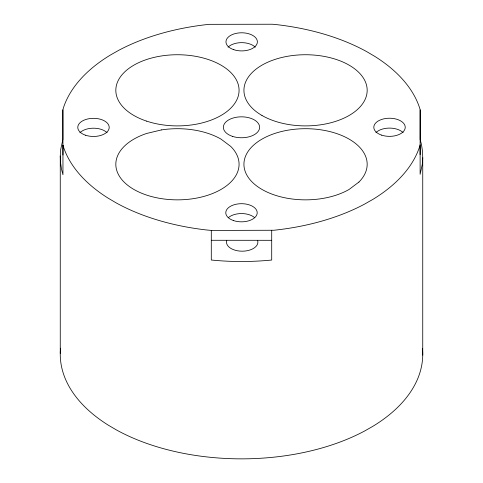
<?xml version="1.0" encoding="UTF-8"?>
<svg xmlns="http://www.w3.org/2000/svg" width="483" height="483" viewBox="0 0 483 483"><rect width="100%" height="100%" fill="white"/><g stroke="black" fill="none" stroke-linecap="round" stroke-linejoin="round"><path stroke-width="0.72" d="M420.119 154.602L420.156 109.858L419.83 108.59A181.246 104.642 0 0 0 374.705 56.336L366.73 51.645A181.246 104.642 0 0 0 277.025 24.681L272.382 24.235L209.103 24.337A181.246 104.642 0 0 0 118.595 50.389L110.468 54.996A181.246 104.642 0 0 0 63.768 106.785L62.881 109.858L62.881 139.454L60.719 149.404L60.26 155.973L60.26 353.29M420.156 109.858L420.156 139.454L421.508 144.689L422.48 151.239L422.74 157.814L422.281 164.383L420.119 174.333L420.119 144.737L419.232 147.804A181.246 104.642 0 0 1 372.532 199.594L364.405 204.2A181.246 104.642 0 0 1 273.897 230.252L211.294 230.421L205.975 229.908A181.246 104.642 0 0 1 116.27 202.945L108.295 198.253A181.246 104.642 0 0 1 63.17 145.999L62.953 145.148L62.953 174.743L61.492 169.098L60.52 162.548L60.26 155.973M211.294 240.286L271.706 240.311M62.881 109.858L62.953 155.013M422.74 157.814L422.74 355.132M271.706 230.439L271.706 260.041C251.637 261.985 231.363 262.034 211.294 260.017L211.294 230.421M422.48 348.557A181.246 104.642 0 0 1 372.532 426.513L364.405 431.12A181.246 104.642 0 0 1 116.27 429.858L108.295 425.173A181.246 104.642 0 0 1 60.556 348.183M257.59 240.347A15.71 9.068 0 0 1 242.182 251.19A15.71 9.068 0 0 1 226.781 240.347M228.326 217.688A15.71 9.068 0 0 1 254.674 217.688M79.894 132.728A15.71 9.068 0 0 1 107.099 132.728M228.067 47.177A15.71 9.068 0 0 1 255.272 47.177M375.925 132.626A15.71 9.068 0 0 1 403.13 132.626M358.917 182.067L349.124 189.433A61.625 35.579 0 0 1 247.646 176.446A61.625 35.579 0 0 1 310.925 128.834A61.625 35.579 0 0 1 358.917 182.067M161.497 129.909L146.639 133.465A61.625 35.579 0 0 0 124.083 182.067A61.625 35.579 0 0 0 208.264 195.09A61.625 35.579 0 0 0 230.814 146.488L221.021 139.116A61.625 35.579 0 0 0 161.497 129.909M146.639 121.13A61.625 35.579 0 0 0 239.073 90.315A61.625 35.579 0 0 0 146.639 59.506A61.625 35.579 0 0 0 146.639 121.13M261.979 115.473A61.625 35.579 0 0 0 365.076 99.522A61.625 35.579 0 0 0 289.601 55.95A61.625 35.579 0 0 0 261.979 115.473M232.438 136.357A18.125 10.463 0 0 0 259.625 127.295A18.125 10.463 0 0 0 232.438 118.232A18.125 10.463 0 0 0 232.438 136.357M233.645 220.616A15.71 9.068 0 0 0 257.21 212.761A15.71 9.068 0 0 0 233.645 204.907A15.71 9.068 0 0 0 233.645 220.616M381.673 135.149A15.71 9.068 0 0 0 405.237 127.295A15.71 9.068 0 0 0 381.673 119.44A15.71 9.068 0 0 0 381.673 135.149M233.814 49.701A15.71 9.068 0 0 0 257.379 41.846A15.71 9.068 0 0 0 233.814 33.997A15.71 9.068 0 0 0 233.814 49.701M85.642 135.252A15.71 9.068 0 0 0 109.206 127.397A15.71 9.068 0 0 0 85.642 119.543A15.71 9.068 0 0 0 85.642 135.252"/></g></svg>
